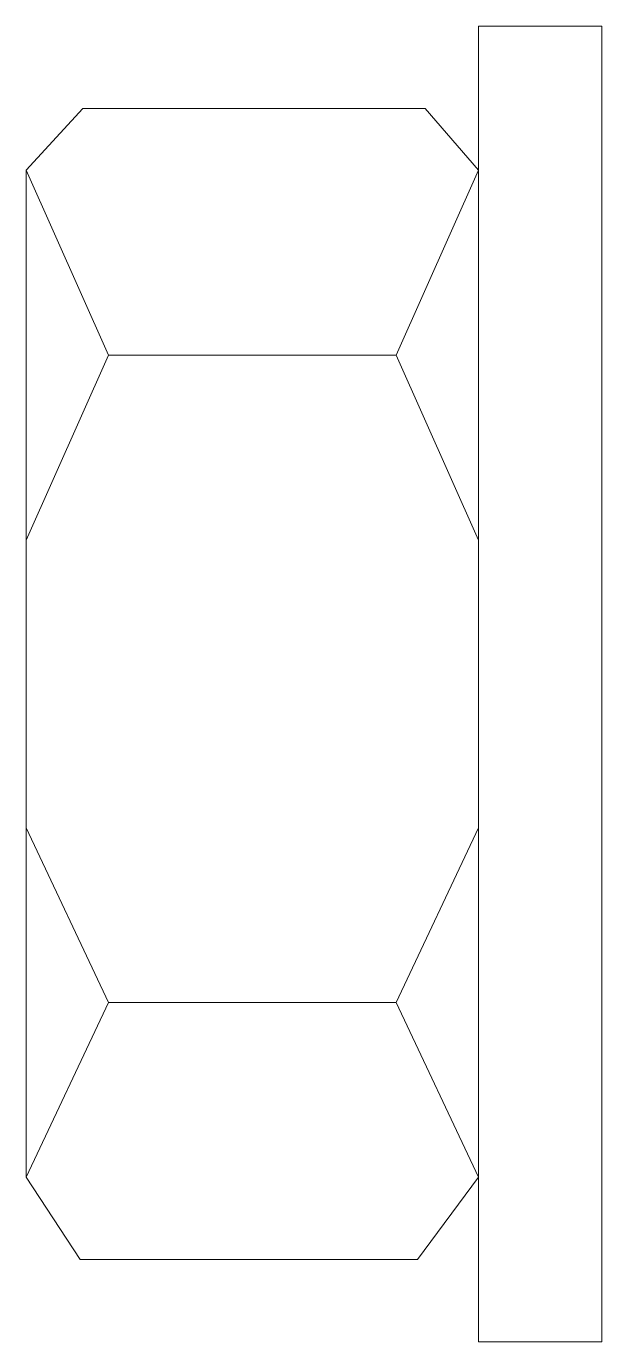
# Model space of a CAD drawing. Header units: metres. Extents: x -10.5 to 0, y -12 to 12.
import ezdxf

# ---------------------------------------------------------------- set-up
doc = ezdxf.new("R2010")
doc.units = ezdxf.units.M
doc.layers.add('A-DETL-GENF', color=92, linetype='Continuous', lineweight=18)

# ---------------------------------------------------------------- blocks, each defined once
blk = doc.blocks.new('00 moer s e - M12-403198-00_0 Basismaterialen')
at = {"layer": 'A-DETL-GENF'}
for p, q in [((-2.25, 0), (-2.25, 12)), ((-2.25, 12), (0, 12)), ((0, 12), (0, -12)), ((-10.5, 9.375), (-9.469, 10.5)), ((-9.469, 10.5), (-3.22, 10.5)), ((-3.22, 10.5), (-2.25, 9.375)), ((-10.5, 9.375), (-9, 6)), ((-10.5, -9), (-10.5, 9.375)), ((-3.75, 6), (-2.25, 9.375)), ((-2.25, 9.375), (-2.25, 0)), ((-9, 6), (-10.5, 2.625)), ((-9, 6), (-3.75, 6)), ((-2.25, 2.625), (-3.75, 6)), ((-10.5, 2.625), (-10.5, -2.625)), ((-2.25, -2.625), (-2.25, 2.625)), ((-2.25, -12), (-2.25, 0)), ((-2.25, 0), (-2.25, -9)), ((-10.5, -2.625), (-9, -5.812)), ((-3.75, -5.812), (-2.25, -2.625)), ((-9, -5.812), (-10.5, -9)), ((-9, -5.812), (-3.75, -5.812)), ((-2.25, -9), (-3.75, -5.812)), ((-9.516, -10.5), (-10.5, -9)), ((-2.25, -9), (-3.363, -10.5)), ((-3.363, -10.5), (-9.516, -10.5)), ((0, -12), (-2.25, -12))]:
    blk.add_line(p, q, dxfattribs=at)

msp = doc.modelspace()

# ---------------------------------------------------------------- block references
msp.add_blockref('00 moer s e - M12-403198-00_0 Basismaterialen', (0, 0))

doc.saveas('drawing.dxf')
